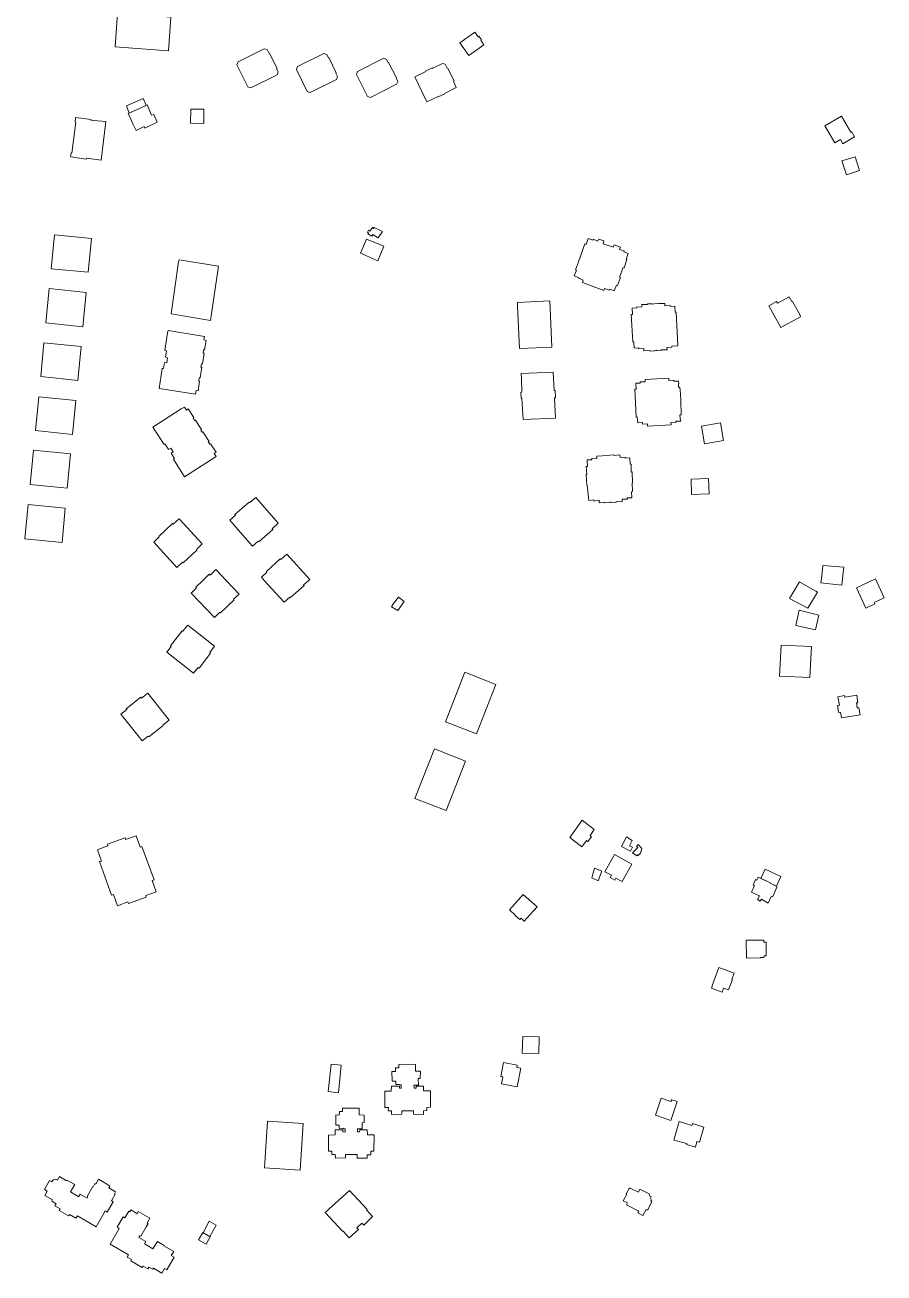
# Model space of a CAD drawing. Header units: metres. Extents: x 560562 to 562005, y 4539029 to 4540676.
# Drawn here: x 561494 to 561991, y 4539042 to 4539765 of the extents above; entities that cross this region are included whole.
import ezdxf

# ---------------------------------------------------------------- set-up
doc = ezdxf.new("R2010")
doc.units = ezdxf.units.M
doc.layers.add('B_MESKEN', color=2, linetype='Continuous', lineweight=0)

msp = doc.modelspace()

# ---------------------------------------------------------------- linework, layer by layer
at = {"layer": 'B_MESKEN', "lineweight": 13}
for points in [[(561578.1639, 4539769.7886, 227.0689), (561576.8867, 4539750.3971, 227.0689), (561546.0191, 4539752.7205, 227.0689), (561547.3631, 4539772.0666, 227.0689), (561578.1639, 4539769.7886, 227.0689)], [(561745.4974, 4539754.9909, 177.2314), (561754.1929, 4539761.185, 177.2314), (561756.2264, 4539758.4988, 177.2314), (561756.6266, 4539758.7618, 177.2314), (561758.0595, 4539756.716, 177.2314), (561757.7385, 4539756.4319, 177.2314), (561759.435, 4539753.857, 177.2314), (561750.7156, 4539747.6736, 177.2314), (561745.4974, 4539754.9909, 177.2314)], [(561632.2845, 4539751.4733, 228.2939), (561633.9903, 4539751.0635, 228.2939), (561634.858, 4539749.1891, 228.2939), (561635.1161, 4539749.2592, 228.2939), (561639.7052, 4539740.0779, 228.2939), (561639.4239, 4539739.9303, 228.2939), (561640.3557, 4539738.1164, 228.2939), (561639.7291, 4539736.4458, 228.2939), (561624.4932, 4539728.8472, 228.2939), (561622.7742, 4539729.5679, 228.2939), (561616.4411, 4539742.179, 228.2939), (561617.1678, 4539743.9332, 228.2939), (561632.2845, 4539751.4733, 228.2939)], [(561668.4315, 4539748.2418, 220.5439), (561669.365, 4539746.4311, 220.5439), (561669.5812, 4539746.5079, 220.5439), (561673.9786, 4539737.572, 220.5439), (561673.7538, 4539737.4172, 220.5439), (561674.6919, 4539735.4586, 220.5439), (561674.1242, 4539733.8097, 220.5439), (561658.799, 4539726.2159, 220.5439), (561657.1275, 4539726.8536, 220.5439), (561650.9201, 4539739.4793, 220.5439), (561651.5246, 4539741.2589, 220.5439), (561666.7358, 4539748.8232, 220.5439), (561668.4315, 4539748.2418, 220.5439)], [(561703.1235, 4539745.3849, 215.7189), (561704.0792, 4539743.533, 215.7189), (561704.3065, 4539743.6591, 215.7189), (561708.7955, 4539734.7147, 215.7189), (561708.6235, 4539734.6089, 215.7189), (561709.5896, 4539732.6604, 215.7189), (561708.9511, 4539731.1141, 215.7189), (561693.7114, 4539723.3944, 215.7189), (561692.0382, 4539723.9695, 215.7189), (561685.6141, 4539736.6618, 215.7189), (561686.236, 4539738.3826, 215.7189), (561701.5273, 4539746.0033, 215.7189), (561703.1235, 4539745.3849, 215.7189)], [(561735.4322, 4539743.0754, 202.6689), (561736.9692, 4539742.5147, 202.6689), (561738.1291, 4539740.3869, 202.6689), (561738.4616, 4539740.5677, 202.6689), (561742.1996, 4539732.9473, 202.6689), (561741.7952, 4539732.753, 202.6689), (561743.4097, 4539729.0641, 202.6689), (561736.6174, 4539725.698, 202.6689), (561736.7694, 4539725.4521, 202.6689), (561733.0601, 4539723.6363, 202.6689), (561732.9253, 4539723.9396, 202.6689), (561726.5208, 4539720.8129, 202.6689), (561719.5258, 4539735.3661, 202.6689), (561725.8867, 4539738.3056, 202.6689), (561725.7044, 4539738.5505, 202.6689), (561729.4738, 4539740.3909, 202.6689), (561729.5829, 4539740.1779, 202.6689), (561735.4322, 4539743.0754, 202.6689)], [(561553.98, 4539714.1592, 209.4554), (561552.4391, 4539718.443, 209.4554), (561562.1855, 4539722.7074, 209.4554), (561563.8093, 4539718.8113, 209.4554), (561562.0606, 4539717.9623, 209.4554), (561553.98, 4539714.1592, 209.4554)], [(561562.0606, 4539717.9623, 215.2679), (561564.3921, 4539719.0942, 215.2679), (561567.0602, 4539713.0432, 215.2679), (561568.2663, 4539713.4589, 215.2679), (561570.2672, 4539708.9497, 215.2679), (561563.1049, 4539705.5973, 215.2679), (561562.7696, 4539706.5495, 215.2679), (561558.0794, 4539704.23, 215.2679), (561556.6263, 4539707.3243, 215.2679), (561555.6616, 4539709.4222, 215.2679), (561553.5029, 4539713.9346, 215.2679), (561562.0606, 4539717.9623, 215.2679)], [(561589.7019, 4539716.552, 209.8304), (561597.3713, 4539716.4532, 209.8304), (561597.2857, 4539708.2704, 209.8304), (561589.6294, 4539708.4297, 209.8304), (561589.7019, 4539716.552, 209.8304)], [(561540.5382, 4539709.3164, 238.2243), (561537.9047, 4539687.0576, 238.2243), (561533.6608, 4539687.5594, 238.2243), (561529.275, 4539688.0781, 238.2243), (561529.2275, 4539687.6706, 238.2243), (561520.1066, 4539688.884, 238.2243), (561520.3678, 4539691.1663, 238.2243), (561520.8223, 4539691.1379, 238.2243), (561523.0765, 4539709.0936, 238.2243), (561522.7044, 4539709.1437, 238.2243), (561522.9237, 4539711.7192, 238.2243), (561531.9967, 4539710.6116, 238.2243), (561531.9358, 4539710.1776, 238.2243), (561533.4727, 4539710.0237, 238.2243), (561540.5382, 4539709.3164, 238.2243)], [(561966.0486, 4539699.0103, 189.7375), (561962.6847, 4539697.0893, 189.7375), (561956.9175, 4539706.8341, 189.7375), (561966.627, 4539712.4486, 189.7375), (561971.9346, 4539703.2684, 189.7375), (561972.4058, 4539703.5741, 189.7375), (561974.0897, 4539700.5206, 189.7375), (561967.2597, 4539696.4922, 189.7375), (561966.0486, 4539699.0103, 189.7375)], [(561974.4339, 4539688.9567, 183.525), (561977.0326, 4539680.9604, 183.525), (561969.4131, 4539678.5135, 183.525), (561966.7918, 4539686.6652, 183.525), (561974.4339, 4539688.9567, 183.525)], [(561700.7055, 4539645.6088, 182.6814), (561698.3221, 4539641.9391, 182.6814), (561695.0736, 4539643.8462, 182.6814), (561694.5229, 4539643.0128, 182.6814), (561692.2434, 4539644.3106, 182.6814), (561692.5615, 4539644.8569, 182.6814), (561692.0176, 4539645.1948, 182.6814), (561692.6981, 4539646.3666, 182.6814), (561693.4237, 4539645.9486, 182.6814), (561694.9951, 4539648.0373, 182.6814), (561695.6255, 4539647.484, 182.6814), (561695.9902, 4539647.9283, 182.6814), (561700.7055, 4539645.6088, 182.6814)], [(561532.2122, 4539641.6055, 245.5061), (561530.3524, 4539622.0308, 245.5061), (561508.9487, 4539624.0612, 245.5061), (561510.8062, 4539643.6859, 245.5061), (561532.2122, 4539641.6055, 245.5061)], [(561691.4566, 4539641.3085, 182.5171), (561701.6119, 4539637.083, 182.5171), (561698.1228, 4539628.7368, 182.5171), (561687.9303, 4539633.0274, 182.5171), (561691.4566, 4539641.3085, 182.5171)], [(561811.823, 4539619.9505, 217.35), (561813.1352, 4539623.3347, 217.35), (561812.5492, 4539623.4867, 217.35), (561814.2121, 4539628.0833, 217.35), (561818.0305, 4539638.4618, 217.35), (561818.7347, 4539638.1143, 217.35), (561819.9485, 4539641.6238, 217.35), (561822.529, 4539640.6248, 217.35), (561822.7282, 4539641.2518, 217.35), (561825.414, 4539640.165, 217.35), (561825.9782, 4539641.2725, 217.35), (561829.0357, 4539640.2055, 217.35), (561828.5603, 4539638.616, 217.35), (561834.4294, 4539636.501, 217.35), (561834.9148, 4539637.9197, 217.35), (561838.4958, 4539636.6515, 217.35), (561837.957, 4539635.3287, 217.35), (561840.6331, 4539634.3979, 217.35), (561840.4331, 4539633.8303, 217.35), (561842.9387, 4539632.8601, 217.35), (561841.7969, 4539629.515, 217.35), (561842.3049, 4539629.3582, 217.35), (561840.692, 4539624.6393, 217.35), (561840.1092, 4539624.8249, 217.35), (561837.997, 4539619.1405, 217.35), (561838.6169, 4539618.9629, 217.35), (561836.8596, 4539614.4576, 217.35), (561836.1955, 4539614.6049, 217.35), (561834.9274, 4539611.2508, 217.35), (561832.4799, 4539612.311, 217.35), (561832.1701, 4539611.6156, 217.35), (561829.4028, 4539612.6791, 217.35), (561828.8763, 4539611.5349, 217.35), (561816.6183, 4539616.2114, 217.35), (561816.9357, 4539617.4123, 217.35), (561814.1822, 4539618.5502, 217.35), (561814.3318, 4539619.0056, 217.35), (561811.823, 4539619.9505, 217.35)], [(561582.9094, 4539629.2521, 198.4979), (561605.8528, 4539625.6697, 198.4979), (561601.1127, 4539594.1044, 198.4979), (561578.421, 4539597.9226, 198.4979), (561582.6932, 4539628.1114, 198.4979), (561582.9094, 4539629.2521, 198.4979)], [(561505.7907, 4539592.8382, 245.4685), (561507.643, 4539612.6082, 245.4685), (561529.1214, 4539610.3983, 245.4685), (561527.1945, 4539590.5392, 245.4685), (561505.7907, 4539592.8382, 245.4685)], [(561778.9904, 4539604.5238, 218.0388), (561797.6386, 4539605.529, 218.0388), (561798.9121, 4539578.7356, 218.0388), (561780.1273, 4539577.9365, 218.0388), (561779.0269, 4539602.5057, 218.0388), (561778.9904, 4539604.5238, 218.0388)], [(561850.8721, 4539603.3821, 213.5125), (561854.264, 4539603.4415, 213.5125), (561854.2264, 4539603.721, 213.5125), (561857.0679, 4539603.859, 213.5125), (561857.0896, 4539603.6539, 213.5125), (561858.0532, 4539603.6815, 213.5125), (561858.0209, 4539603.8528, 213.5125), (561860.8419, 4539604.1137, 213.5125), (561860.8522, 4539603.9197, 213.5125), (561864.2768, 4539604.0504, 213.5125), (561864.3376, 4539602.6811, 213.5125), (561867.2905, 4539602.8728, 213.5125), (561867.2693, 4539602.2677, 213.5125), (561869.9946, 4539602.4378, 213.5125), (561870.1656, 4539598.871, 213.5125), (561870.7778, 4539598.9089, 213.5125), (561871.7267, 4539579.4968, 213.5125), (561868.3753, 4539579.214, 213.5125), (561868.4169, 4539578.6658, 213.5125), (561865.4721, 4539578.4293, 213.5125), (561865.5242, 4539577.1495, 213.5125), (561862.2191, 4539577.0278, 213.5125), (561862.2267, 4539576.7554, 213.5125), (561859.422, 4539576.6255, 213.5125), (561859.415, 4539576.8533, 213.5125), (561858.5146, 4539576.7931, 213.5125), (561858.5394, 4539576.629, 213.5125), (561855.5991, 4539576.4227, 213.5125), (561855.6064, 4539576.6956, 213.5125), (561852.1904, 4539576.5392, 213.5125), (561852.1682, 4539577.8206, 213.5125), (561849.2313, 4539577.6406, 213.5125), (561849.2136, 4539578.3503, 213.5125), (561846.581, 4539578.0733, 213.5125), (561846.3591, 4539581.7883, 213.5125), (561845.7579, 4539581.7244, 213.5125), (561844.8563, 4539597.5632, 213.5125), (561845.5478, 4539597.5833, 213.5125), (561845.3646, 4539601.2091, 213.5125), (561847.9579, 4539601.3623, 213.5125), (561847.9012, 4539601.9183, 213.5125), (561850.9585, 4539602.0551, 213.5125), (561850.8721, 4539603.3821, 213.5125)], [(561936.2507, 4539607.9151, 202.4798), (561937.8474, 4539605.0933, 202.4798), (561938.1532, 4539605.1996, 202.4798), (561942.6808, 4539597.1883, 202.4798), (561942.8731, 4539596.2385, 202.4798), (561931.4753, 4539589.989, 202.4798), (561924.5738, 4539602.5439, 202.4798), (561928.8906, 4539605.0891, 202.4798), (561929.4441, 4539604.1175, 202.4798), (561936.2507, 4539607.9151, 202.4798)], [(561576.5461, 4539588.2525, 232.4314), (561597.718, 4539584.922, 232.4314), (561597.36, 4539582.8295, 232.4314), (561598.6591, 4539582.6238, 232.4314), (561597.7317, 4539577.0276, 232.4314), (561597.1325, 4539577.09, 232.4314), (561596.9471, 4539575.1882, 232.4314), (561597.4371, 4539575.1226, 232.4314), (561596.4506, 4539568.9604, 232.4314), (561595.9093, 4539569.0391, 232.4314), (561595.62, 4539567.0797, 232.4314), (561596.1131, 4539567.0323, 232.4314), (561595.1304, 4539560.8666, 232.4314), (561594.6338, 4539560.9103, 232.4314), (561594.3194, 4539559.0592, 232.4314), (561594.8213, 4539558.9612, 232.4314), (561593.9569, 4539553.4469, 232.4314), (561592.8374, 4539553.6178, 232.4314), (561592.4991, 4539551.3584, 232.4314), (561571.3351, 4539554.7875, 232.4314), (561573.1414, 4539566.3716, 232.4314), (561573.958, 4539566.2245, 232.4314), (561574.5479, 4539569.7725, 232.4314), (561575.8604, 4539569.6036, 232.4314), (561576.3086, 4539572.5505, 232.4314), (561574.9887, 4539572.9594, 232.4314), (561575.5923, 4539576.5369, 232.4314), (561574.674, 4539576.6737, 232.4314), (561576.2402, 4539586.9514, 232.4314), (561576.5461, 4539588.2525, 232.4314)], [(561504.6953, 4539581.2337, 245.3636), (561526.1704, 4539579.0769, 245.3636), (561524.3376, 4539559.4348, 245.3636), (561502.8415, 4539561.5835, 245.3636), (561504.6953, 4539581.2337, 245.3636)], [(561781.1544, 4539563.368, 217.3625), (561799.5189, 4539564.2618, 217.3625), (561800.2343, 4539553.544, 217.3625), (561800.7955, 4539553.5252, 217.3625), (561800.9371, 4539549.3758, 217.3625), (561800.3652, 4539549.361, 217.3625), (561800.978, 4539537.5131, 217.3625), (561782.2189, 4539536.681, 217.3625), (561781.4734, 4539549.203, 217.3625), (561781.0881, 4539549.1164, 217.3625), (561780.8795, 4539552.4983, 217.3625), (561781.4959, 4539552.5434, 217.3625), (561781.1803, 4539560.2561, 217.3625), (561781.1544, 4539563.368, 217.3625)], [(561847.4336, 4539557.7404, 210.325), (561849.9413, 4539557.8849, 210.325), (561849.9301, 4539558.6632, 210.325), (561852.9616, 4539558.5688, 210.325), (561852.8924, 4539559.9826, 210.325), (561866.5302, 4539560.7285, 210.325), (561866.6179, 4539559.3336, 210.325), (561869.5111, 4539559.5097, 210.325), (561869.4633, 4539558.9199, 210.325), (561872.174, 4539558.9848, 210.325), (561872.3624, 4539557.3811, 210.325), (561872.1039, 4539557.3365, 210.325), (561872.2516, 4539555.4321, 210.325), (561873.0055, 4539555.4981, 210.325), (561873.334, 4539551.472, 210.325), (561873.5021, 4539547.8903, 210.325), (561873.763, 4539539.439, 210.325), (561873.0123, 4539539.4068, 210.325), (561873.2442, 4539537.3909, 210.325), (561873.4464, 4539535.8701, 210.325), (561870.6941, 4539535.8162, 210.325), (561870.7754, 4539535.1306, 210.325), (561867.7644, 4539535.0471, 210.325), (561867.847, 4539533.7461, 210.325), (561854.2743, 4539532.8938, 210.325), (561854.2608, 4539534.3496, 210.325), (561851.3191, 4539534.147, 210.325), (561851.3075, 4539534.9498, 210.325), (561848.5605, 4539534.7872, 210.325), (561848.3075, 4539538.2583, 210.325), (561847.6928, 4539538.1904, 210.325), (561846.9572, 4539554.3045, 210.325), (561847.7073, 4539554.3591, 210.325), (561847.4336, 4539557.7404, 210.325)], [(561501.6933, 4539549.9814, 245.2979), (561523.1614, 4539547.8037, 245.2979), (561521.2319, 4539528.0622, 245.2979), (561499.8787, 4539530.3057, 245.2979), (561501.6933, 4539549.9814, 245.2979)], [(561586.0147, 4539543.9925, 232.4189), (561587.2109, 4539542.2386, 232.4189), (561588.1943, 4539542.9072, 232.4189), (561591.4673, 4539537.8507, 232.4189), (561591.0344, 4539537.4963, 232.4189), (561591.9216, 4539536.2096, 232.4189), (561592.3232, 4539536.5158, 232.4189), (561595.8905, 4539530.9989, 232.4189), (561595.5224, 4539530.6682, 232.4189), (561596.4124, 4539529.4071, 232.4189), (561596.7703, 4539529.5993, 232.4189), (561600.2966, 4539524.1139, 232.4189), (561599.8629, 4539523.7886, 232.4189), (561600.7553, 4539522.4475, 232.4189), (561601.1363, 4539522.7168, 232.4189), (561604.3366, 4539517.7781, 232.4189), (561603.3605, 4539517.1098, 232.4189), (561604.4199, 4539515.3082, 232.4189), (561586.1661, 4539503.5196, 232.4189), (561579.6638, 4539513.7466, 232.4189), (561580.2735, 4539514.1461, 232.4189), (561578.2998, 4539517.1681, 232.4189), (561579.5197, 4539517.9526, 232.4189), (561578.141, 4539520.083, 232.4189), (561576.9155, 4539519.4801, 232.4189), (561574.9114, 4539522.5448, 232.4189), (561574.4024, 4539522.1846, 232.4189), (561567.8177, 4539532.3692, 232.4189), (561584.1402, 4539542.8508, 232.4189), (561586.0147, 4539543.9925, 232.4189)], [(561898.1571, 4539524.6261, 208.0871), (561887.2763, 4539522.7466, 208.0871), (561885.5832, 4539532.832, 208.0871), (561896.4106, 4539534.7635, 208.0871), (561898.1571, 4539524.6261, 208.0871)], [(561498.6108, 4539518.9024, 245.3555), (561520.0952, 4539516.7987, 245.3555), (561518.101, 4539497.0622, 245.3555), (561496.7645, 4539499.044, 245.3555), (561498.6108, 4539518.9024, 245.3555)], [(561820.2754, 4539489.8292, 221.325), (561819.362, 4539498.6649, 221.325), (561819.0578, 4539498.6833, 221.325), (561818.7226, 4539504.955, 221.325), (561819.1676, 4539504.9458, 221.325), (561818.7531, 4539509.5271, 221.325), (561819.4052, 4539509.5501, 221.325), (561819.2231, 4539513.4378, 221.325), (561821.9959, 4539513.4576, 221.325), (561821.8625, 4539513.9672, 221.325), (561824.9675, 4539514.0874, 221.325), (561824.9025, 4539515.5093, 221.325), (561828.015, 4539515.6222, 221.325), (561827.9903, 4539515.7923, 221.325), (561834.8269, 4539516.2851, 221.325), (561834.8909, 4539515.9599, 221.325), (561838.2759, 4539516.2022, 221.325), (561838.3327, 4539514.8321, 221.325), (561841.2957, 4539515.0321, 221.325), (561841.3191, 4539514.4396, 221.325), (561843.9415, 4539514.6057, 221.325), (561844.2246, 4539510.9118, 221.325), (561844.7137, 4539510.9328, 221.325), (561844.833, 4539506.2588, 221.325), (561845.2614, 4539506.3679, 221.325), (561845.6118, 4539500.0667, 221.325), (561845.3011, 4539500.0184, 221.325), (561845.5891, 4539494.9612, 221.325), (561844.9889, 4539494.9315, 221.325), (561845.2482, 4539491.3485, 221.325), (561842.4976, 4539491.3364, 221.325), (561842.5684, 4539490.537, 221.325), (561839.5277, 4539490.588, 221.325), (561839.5729, 4539488.9955, 221.325), (561836.137, 4539489.1972, 221.325), (561836.1352, 4539488.8045, 221.325), (561833.1794, 4539488.6268, 221.325), (561833.1835, 4539488.8566, 221.325), (561832.4355, 4539488.7954, 221.325), (561832.4228, 4539488.647, 221.325), (561829.4222, 4539488.4836, 221.325), (561829.4641, 4539488.662, 221.325), (561826.2474, 4539488.5774, 221.325), (561826.1753, 4539489.9769, 221.325), (561823.1045, 4539489.5459, 221.325), (561823.0656, 4539490.1826, 221.325), (561820.2754, 4539489.8292, 221.325)], [(561889.4793, 4539502.5763, 202.6111), (561889.8993, 4539493.734, 202.6111), (561879.753, 4539493.3029, 202.6111), (561879.4543, 4539502.1632, 202.6111), (561889.4793, 4539502.5763, 202.6111)], [(561517.0001, 4539485.4799, 245.2579), (561515.1573, 4539465.5869, 245.2579), (561493.6942, 4539467.7282, 245.2579), (561495.5788, 4539487.4872, 245.2579), (561517.0001, 4539485.4799, 245.2579)], [(561627.3349, 4539491.6039, 234.4013), (561640.3918, 4539476.67, 234.4013), (561636.8351, 4539473.5038, 234.4013), (561637.1773, 4539473.1253, 234.4013), (561629.059, 4539465.9363, 234.4013), (561628.6632, 4539466.2878, 234.4013), (561625.4351, 4539463.4251, 234.4013), (561618.4471, 4539471.3071, 234.4013), (561612.3031, 4539478.4367, 234.4013), (561615.6135, 4539481.3417, 234.4013), (561615.2858, 4539481.7206, 234.4013), (561623.4714, 4539488.9661, 234.4013), (561623.8278, 4539488.5953, 234.4013), (561627.3349, 4539491.6039, 234.4013)], [(561582.9148, 4539479.2555, 233.9564), (561596.3171, 4539464.7866, 233.9564), (561592.9551, 4539461.3694, 233.9564), (561593.2442, 4539461.0689, 233.9564), (561585.2464, 4539453.6999, 233.9564), (561584.904, 4539454.0788, 233.9564), (561581.5932, 4539451.1207, 233.9564), (561568.2762, 4539465.77, 233.9564), (561571.4098, 4539468.6976, 233.9564), (561571.142, 4539469.0132, 233.9564), (561579.124, 4539476.4253, 233.9564), (561579.5531, 4539476.0635, 233.9564), (561582.9148, 4539479.2555, 233.9564)], [(561645.3688, 4539458.8188, 239.5406), (561658.6326, 4539444.1375, 239.5406), (561658.2214, 4539443.7842, 239.5406), (561654.9937, 4539441.0107, 239.5406), (561655.3134, 4539440.6768, 239.5406), (561647.3997, 4539433.5876, 239.5406), (561647.1093, 4539433.9204, 239.5406), (561643.8271, 4539430.9367, 239.5406), (561632.2668, 4539443.5651, 239.5406), (561630.6149, 4539445.3697, 239.5406), (561633.8384, 4539448.4067, 239.5406), (561633.4812, 4539448.781, 239.5406), (561641.5695, 4539456.1079, 239.5406), (561641.926, 4539455.7141, 239.5406), (561645.3688, 4539458.8188, 239.5406)], [(561604.1787, 4539449.9229, 241.9059), (561610.4033, 4539443.3806, 241.9059), (561617.7845, 4539435.6224, 241.9059), (561614.4837, 4539432.6587, 241.9059), (561614.8578, 4539432.2459, 241.9059), (561607.0186, 4539424.7088, 241.9059), (561606.538, 4539425.1352, 241.9059), (561603.439, 4539422.1057, 241.9059), (561589.8616, 4539436.1937, 241.9059), (561593.1184, 4539439.2666, 241.9059), (561592.6851, 4539439.6622, 241.9059), (561596.4214, 4539443.2625, 241.9059), (561600.3927, 4539447.0893, 241.9059), (561600.8808, 4539446.6245, 241.9059), (561604.1787, 4539449.9229, 241.9059)], [(561967.3866, 4539446.3942, 223.0873), (561966.7532, 4539440.7626, 223.0873), (561954.6504, 4539442.1297, 223.0873), (561955.1117, 4539446.2905, 223.0873), (561955.7747, 4539452.2721, 223.0873), (561967.9388, 4539451.304, 223.0873), (561967.3866, 4539446.3942, 223.0873)], [(561951.7045, 4539437.3938, 221.7528), (561952.6811, 4539436.8248, 221.7528), (561947.0441, 4539427.4913, 221.7528), (561936.4551, 4539433.1037, 221.7528), (561942.1796, 4539442.7118, 221.7528), (561948.698, 4539439.1464, 221.7528), (561951.7045, 4539437.3938, 221.7528)], [(561975.2539, 4539439.2235, 222.7826), (561986.2144, 4539444.3755, 222.7826), (561991.2147, 4539433.5065, 222.7826), (561985.5331, 4539430.8263, 222.7826), (561985.9624, 4539429.915, 222.7826), (561980.695, 4539427.5593, 222.7826), (561975.2539, 4539439.2235, 222.7826)], [(561710.0037, 4539433.7649, 199.6218), (561713.3632, 4539431.374, 199.6218), (561709.6189, 4539426.084, 199.6218), (561705.9833, 4539428.2183, 199.6218), (561707.2009, 4539430.0819, 199.6218), (561710.0037, 4539433.7649, 199.6218)], [(561942.0159, 4539426.3174, 218.8228), (561953.3846, 4539423.4503, 218.8228), (561951.5878, 4539414.9427, 218.8228), (561940.1746, 4539417.4705, 218.8228), (561942.0159, 4539426.3174, 218.8228)], [(561603.5293, 4539405.4491, 245.8031), (561600.712, 4539401.7483, 245.8031), (561601.1167, 4539401.4334, 245.8031), (561594.4955, 4539392.7968, 245.8031), (561594.0334, 4539393.1334, 245.8031), (561591.3837, 4539389.8028, 245.8031), (561575.775, 4539401.9578, 245.8031), (561578.3975, 4539405.3379, 245.8031), (561577.9447, 4539405.6644, 245.8031), (561584.6633, 4539414.3167, 245.8031), (561585.009, 4539413.9747, 245.8031), (561587.953, 4539417.6722, 245.8031), (561603.5293, 4539405.4491, 245.8031)], [(561949.2352, 4539405.32, 232.8636), (561948.1564, 4539387.2558, 232.8636), (561930.7169, 4539388.1086, 232.8636), (561931.6563, 4539406.1232, 232.8636), (561949.2352, 4539405.32, 232.8636)], [(561737.1541, 4539361.7097, 232.7718), (561748.4112, 4539390.4614, 232.7718), (561766.3618, 4539383.2442, 232.7718), (561755.1491, 4539354.6287, 232.7718), (561737.1541, 4539361.7097, 232.7718)], [(561560.7925, 4539375.85, 249.6281), (561561.1693, 4539375.3745, 249.6281), (561564.8245, 4539378.2697, 249.6281), (561577.1948, 4539362.6293, 249.6281), (561573.6087, 4539359.7797, 249.6281), (561573.8123, 4539359.5606, 249.6281), (561565.3369, 4539352.9475, 249.6281), (561565.1067, 4539353.2253, 249.6281), (561561.5372, 4539350.5674, 249.6281), (561549.2566, 4539366.0314, 249.6281), (561552.6357, 4539368.7443, 249.6281), (561552.3051, 4539369.17, 249.6281), (561560.7925, 4539375.85, 249.6281)], [(561964.5819, 4539369.7302, 230.099), (561964.3566, 4539371.0297, 230.099), (561965.3593, 4539371.2345, 230.099), (561964.4433, 4539376.027, 230.099), (561968.3131, 4539376.8427, 230.099), (561968.4593, 4539375.8399, 230.099), (561975.4024, 4539376.9728, 230.099), (561976.083, 4539372.7067, 230.099), (561975.2393, 4539372.5853, 230.099), (561975.7292, 4539369.6346, 230.099), (561976.6522, 4539369.7634, 230.099), (561977.3432, 4539365.6698, 230.099), (561966.5755, 4539363.8877, 230.099), (561966.0249, 4539367.1859, 230.099), (561964.7956, 4539366.9944, 230.099), (561964.4371, 4539369.6989, 230.099), (561964.5819, 4539369.7302, 230.099)], [(561730.8808, 4539346.0012, 234.7968), (561748.9033, 4539338.8081, 234.7968), (561737.6287, 4539310.2009, 234.7968), (561719.5623, 4539317.2679, 234.7968), (561730.8808, 4539346.0012, 234.7968)], [(561816.3998, 4539304.7294, 233.4688), (561823.2708, 4539299.251, 233.4688), (561820.9508, 4539295.6977, 233.4688), (561821.7565, 4539295.0513, 233.4688), (561819.5861, 4539292.2311, 233.4688), (561818.8631, 4539292.8517, 233.4688), (561816.1916, 4539289.266, 233.4688), (561809.2797, 4539294.6074, 233.4688), (561816.3998, 4539304.7294, 233.4688)], [(561558.0703, 4539295.6014, 255.5343), (561560.4796, 4539289.0874, 255.5343), (561561.4595, 4539289.4722, 255.5343), (561568.4455, 4539270.1113, 255.5343), (561567.3694, 4539269.711, 255.5343), (561569.6627, 4539263.163, 255.5343), (561563.6269, 4539261.0135, 255.5343), (561563.8698, 4539260.0771, 255.5343), (561553.7143, 4539256.4056, 255.5343), (561553.3445, 4539257.2702, 255.5343), (561547.2114, 4539255.0764, 255.5343), (561544.8905, 4539261.654, 255.5343), (561543.8049, 4539261.254, 255.5343), (561537.0712, 4539280.1295, 255.5343), (561536.9129, 4539280.5732, 255.5343), (561537.067, 4539280.6336, 255.5343), (561537.9607, 4539280.9841, 255.5343), (561537.0426, 4539283.5485, 255.5343), (561535.6192, 4539287.5243, 255.5343), (561537.005, 4539288.0374, 255.5343), (561541.7164, 4539289.7816, 255.5343), (561541.4198, 4539290.6865, 255.5343), (561551.6568, 4539294.3645, 255.5343), (561551.9973, 4539293.4819, 255.5343), (561558.0703, 4539295.6014, 255.5343)], [(561845.3936, 4539292.7916, 227.6875), (561843.851, 4539289.8537, 227.6875), (561845.6126, 4539288.9343, 227.6875), (561844.4709, 4539286.6492, 227.6875), (561839.1409, 4539289.4803, 227.6875), (561842.157, 4539294.9225, 227.6875), (561845.3936, 4539292.7916, 227.6875)], [(561845.6173, 4539285.7731, 228.3671), (561848.5821, 4539288.759, 228.3671), (561847.8629, 4539289.4064, 228.3671), (561848.8752, 4539290.6333, 228.3671), (561850.8674, 4539288.1609, 228.3671), (561850.1814, 4539285.6269, 228.3671), (561848.8921, 4539284.1727, 228.3671), (561848.492, 4539284.5401, 228.3671), (561847.9621, 4539283.9083, 228.3671), (561845.6173, 4539285.7731, 228.3671)], [(561835.1058, 4539284.8518, 241.3926), (561845.2418, 4539279.0949, 241.3926), (561839.6073, 4539269.0688, 241.3926), (561835.9804, 4539271.0726, 241.3926), (561835.4017, 4539269.9258, 241.3926), (561832.6333, 4539271.4983, 241.3926), (561833.2979, 4539272.7247, 241.3926), (561829.5627, 4539274.6572, 241.3926), (561835.1058, 4539284.8518, 241.3926)], [(561827.8723, 4539275.1994, 233.0667), (561825.6925, 4539269.5373, 233.0667), (561821.9157, 4539271.2314, 233.0667), (561823.5672, 4539276.8294, 233.0667), (561827.8723, 4539275.1994, 233.0667)], [(561922.2799, 4539276.2622, 234.6767), (561931.4714, 4539271.9747, 234.6767), (561928.8914, 4539266.4021, 234.6767), (561925.3143, 4539268.1423, 234.6767), (561925.4438, 4539268.3874, 234.6767), (561919.8997, 4539270.941, 234.6767), (561922.2799, 4539276.2622, 234.6767)], [(561925.3143, 4539268.1423, 237.2296), (561929.1434, 4539266.2795, 237.2296), (561929.1445, 4539265.908, 237.2296), (561926.7507, 4539260.3728, 237.2296), (561926.5155, 4539260.1694, 237.2296), (561925.9043, 4539260.4573, 237.2296), (561924.1899, 4539256.6403, 237.2296), (561920.1602, 4539258.8138, 237.2296), (561919.5585, 4539257.7447, 237.2296), (561918.0287, 4539258.6201, 237.2296), (561919.0252, 4539260.7503, 237.2296), (561914.5079, 4539262.8854, 237.2296), (561916.1303, 4539266.7586, 237.2296), (561915.3619, 4539267.0595, 237.2296), (561916.8142, 4539270.2355, 237.2296), (561917.4841, 4539269.9308, 237.2296), (561918.2995, 4539271.6781, 237.2296), (561925.4438, 4539268.3874, 237.2296), (561925.3143, 4539268.1423, 237.2296)], [(561774.3098, 4539252.6524, 235.2715), (561779.3393, 4539258.2284, 235.2715), (561782.1333, 4539261.5522, 235.2715), (561790.3547, 4539254.4105, 235.2715), (561786.3418, 4539250.0535, 235.2715), (561782.8398, 4539246.1706, 235.2715), (561781.0597, 4539247.826, 235.2715), (561780.2471, 4539247.0285, 235.2715), (561777.7233, 4539249.1957, 235.2715), (561777.6019, 4539249.6027, 235.2715), (561774.3098, 4539252.6524, 235.2715)], [(561919.6474, 4539235.0843, 244.105), (561921.5941, 4539235.1094, 244.105), (561921.6242, 4539233.9148, 244.105), (561922.9532, 4539233.8953, 244.105), (561922.9802, 4539226.0433, 244.105), (561921.7095, 4539226.0456, 244.105), (561921.6256, 4539225.0194, 244.105), (561919.7157, 4539225.0749, 244.105), (561919.7169, 4539224.8926, 244.105), (561911.4996, 4539224.7411, 244.105), (561911.3701, 4539235.0443, 244.105), (561919.6467, 4539235.1864, 244.105), (561919.6474, 4539235.0843, 244.105)], [(561892.0953, 4539209.8129, 244.221), (561895.4881, 4539219.2475, 244.221), (561904.4457, 4539215.999, 244.221), (561903.0579, 4539212.4905, 244.221), (561903.4131, 4539212.342, 244.221), (561901.207, 4539206.2727, 244.221), (561898.2254, 4539207.338, 244.221), (561897.3945, 4539205.0406, 244.221), (561894.7429, 4539205.9788, 244.221), (561891.2239, 4539207.4078, 244.221), (561892.0953, 4539209.8129, 244.221)], [(561782.089, 4539179.4128, 254.5029), (561791.558, 4539179.169, 254.5029), (561791.2349, 4539169.4242, 254.5029), (561781.7211, 4539169.6775, 254.5029), (561782.089, 4539179.4128, 254.5029)], [(561676.8838, 4539162.6405, 235.4419), (561675.2677, 4539146.6949, 235.4419), (561669.2712, 4539147.4745, 235.4419), (561670.933, 4539163.33, 235.4419), (561676.8838, 4539162.6405, 235.4419)], [(561711.6392, 4539149.3292, 263.9367), (561711.6122, 4539151.3425, 263.9367), (561710.5917, 4539151.3153, 263.9367), (561710.5813, 4539151.5474, 263.9367), (561708.4075, 4539151.4617, 263.9367), (561708.3827, 4539153.3637, 263.9367), (561706.3257, 4539153.3683, 263.9367), (561706.2512, 4539159.065, 263.9367), (561708.3722, 4539159.1289, 263.9367), (561708.3787, 4539161.2379, 263.9367), (561710.1886, 4539161.1998, 263.9367), (561710.2116, 4539163.1142, 263.9367), (561719.7828, 4539163.2261, 263.9367), (561719.8431, 4539159.3319, 263.9367), (561722.675, 4539159.3082, 263.9367), (561722.6577, 4539154.977, 263.9367), (561721.4921, 4539154.9158, 263.9367), (561721.5517, 4539151.1303, 263.9367), (561718.9983, 4539151.1389, 263.9367), (561719.0022, 4539149.4415, 263.9367), (561720.2303, 4539149.3593, 263.9367), (561720.2268, 4539150.5512, 263.9367), (561724.5087, 4539150.479, 263.9367), (561724.5417, 4539147.7728, 263.9367), (561728.5006, 4539147.7881, 263.9367), (561728.578, 4539138.3081, 263.9367), (561726.4661, 4539138.2344, 263.9367), (561726.417, 4539136.3823, 263.9367), (561724.4564, 4539136.3077, 263.9367), (561724.5079, 4539134.2345, 263.9367), (561718.688, 4539134.278, 263.9367), (561718.6555, 4539136.3553, 263.9367), (561711.8795, 4539136.2495, 263.9367), (561711.892, 4539134.2722, 263.9367), (561705.9922, 4539134.2005, 263.9367), (561706.0416, 4539136.1896, 263.9367), (561704.1233, 4539136.2364, 263.9367), (561704.1396, 4539138.2268, 263.9367), (561702.1449, 4539138.2528, 263.9367), (561702.0949, 4539147.7081, 263.9367), (561705.8048, 4539147.6617, 263.9367), (561705.9162, 4539150.5654, 263.9367), (561710.5378, 4539150.6226, 263.9367), (561710.5053, 4539149.3519, 263.9367), (561711.6392, 4539149.3292, 263.9367)], [(561778.6909, 4539162.7698, 255.8374), (561778.4622, 4539161.4168, 255.8374), (561780.7891, 4539160.8928, 255.8374), (561778.6703, 4539150.2197, 255.8374), (561769.7331, 4539151.9608, 255.8374), (561770.4186, 4539155.8173, 255.8374), (561769.8221, 4539156.0838, 255.8374), (561769.287, 4539156.2148, 255.8374), (561770.9235, 4539164.3024, 255.8374), (561778.6909, 4539162.7698, 255.8374)], [(561862.2169, 4539143.6985, 252.8639), (561867.8384, 4539141.6382, 252.8639), (561868.2946, 4539142.6912, 252.8639), (561871.4819, 4539141.62, 252.8639), (561867.7962, 4539130.6631, 252.8639), (561858.894, 4539133.8203, 252.8639), (561862.2169, 4539143.6985, 252.8639)], [(561679.2199, 4539124.0015, 266.318), (561679.2082, 4539125.8314, 266.318), (561677.9529, 4539125.8185, 266.318), (561677.965, 4539126.148, 266.318), (561675.6911, 4539126.0901, 266.318), (561675.7292, 4539127.8986, 266.318), (561673.6571, 4539127.9464, 266.318), (561673.6483, 4539133.8667, 266.318), (561675.7274, 4539133.7526, 266.318), (561675.8045, 4539135.8519, 266.318), (561677.5757, 4539135.8245, 266.318), (561677.564, 4539137.814, 266.318), (561687.2539, 4539137.7975, 266.318), (561687.2614, 4539133.8946, 266.318), (561690.097, 4539133.847, 266.318), (561690.1137, 4539129.4253, 266.318), (561689.028, 4539129.3803, 266.318), (561688.9524, 4539125.7821, 266.318), (561686.2367, 4539125.7593, 266.318), (561686.2633, 4539124.0915, 266.318), (561687.5215, 4539124.0932, 266.318), (561687.5463, 4539125.28, 266.318), (561691.9091, 4539125.2329, 266.318), (561691.9828, 4539122.3645, 266.318), (561695.8864, 4539122.3908, 266.318), (561695.7819, 4539112.8738, 266.318), (561693.9264, 4539112.9136, 266.318), (561693.9061, 4539110.8217, 266.318), (561691.8521, 4539110.85, 266.318), (561691.8573, 4539108.9362, 266.318), (561686.0769, 4539108.8845, 266.318), (561686.078, 4539110.9678, 266.318), (561679.2694, 4539110.8973, 266.318), (561679.2452, 4539108.9563, 266.318), (561673.4937, 4539108.9225, 266.318), (561673.4359, 4539110.9419, 266.318), (561671.3994, 4539110.9319, 266.318), (561671.4529, 4539112.9001, 266.318), (561669.4331, 4539112.8329, 266.318), (561669.5317, 4539122.1899, 266.318), (561673.2863, 4539122.297, 266.318), (561673.3589, 4539125.3005, 266.318), (561677.8434, 4539125.2677, 266.318), (561677.8455, 4539124.0426, 266.318), (561679.2199, 4539124.0015, 266.318)], [(561632.4332, 4539103.2553, 274.1185), (561634.0972, 4539130.2769, 274.1185), (561654.7972, 4539128.975, 274.1185), (561653.0786, 4539101.9933, 274.1185), (561632.4332, 4539103.2553, 274.1185)], [(561882.8869, 4539118.5501, 258.1002), (561882.0078, 4539115.2051, 258.1002), (561876.8993, 4539116.6847, 258.1002), (561877.0239, 4539117.254, 258.1002), (561869.5637, 4539119.3402, 258.1002), (561872.5349, 4539130.0052, 258.1002), (561879.9299, 4539127.7867, 258.1002), (561880.2504, 4539128.8572, 258.1002), (561886.8035, 4539126.8514, 258.1002), (561884.4407, 4539118.0747, 258.1002), (561882.8869, 4539118.5501, 258.1002)], [(561513.6664, 4539098.1455, 265.3066), (561517.8218, 4539095.7313, 265.3066), (561518.0049, 4539096.0428, 265.3066), (561522.5861, 4539093.5427, 265.3066), (561520.0824, 4539089.2842, 265.3066), (561524.4161, 4539086.6894, 265.3066), (561524.7556, 4539086.4676, 265.3066), (561525.6382, 4539087.9387, 265.3066), (561529.7394, 4539085.6161, 265.3066), (561530.1796, 4539086.4026, 265.3066), (561529.7787, 4539086.6123, 265.3066), (561533.0725, 4539092.3511, 265.3066), (561533.2026, 4539092.2761, 265.3066), (561534.2208, 4539094.1724, 265.3066), (561534.7874, 4539093.8647, 265.3066), (561536.3221, 4539096.6454, 265.3066), (561538.6184, 4539095.2977, 265.3066), (561541.1892, 4539093.7888, 265.3066), (561542.7743, 4539092.5882, 265.3066), (561542.243, 4539091.6339, 265.3066), (561546.0979, 4539089.2639, 265.3066), (561545.5065, 4539088.2719, 265.3066), (561545.9404, 4539088.0162, 265.3066), (561543.7456, 4539084.1149, 265.3066), (561544.7551, 4539083.5085, 265.3066), (561541.2416, 4539077.6365, 265.3066), (561540.2148, 4539078.2595, 265.3066), (561538.7815, 4539075.8064, 265.3066), (561534.8321, 4539069.0467, 265.3066), (561524.0385, 4539075.3978, 265.3066), (561523.226, 4539074.0156, 265.3066), (561519.458, 4539076.1653, 265.3066), (561518.9765, 4539075.412, 265.3066), (561513.5821, 4539078.5657, 265.3066), (561514.0888, 4539079.4141, 265.3066), (561511.0484, 4539081.1667, 265.3066), (561511.7969, 4539082.4469, 265.3066), (561509.2278, 4539083.8802, 265.3066), (561509.6676, 4539084.624, 265.3066), (561505.1655, 4539087.2058, 265.3066), (561506.4868, 4539089.7719, 265.3066), (561504.9357, 4539090.7162, 265.3066), (561507.8701, 4539095.8192, 265.3066), (561509.3444, 4539095.0949, 265.3066), (561509.9994, 4539096.2224, 265.3066), (561511.4059, 4539096.7371, 265.3066), (561512.4789, 4539096.1408, 265.3066), (561513.6664, 4539098.1455, 265.3066)], [(561677.9364, 4539066.4745, 272.693), (561677.7241, 4539066.3248, 272.693), (561667.6237, 4539077.3652, 272.693), (561681.7115, 4539090.1484, 272.693), (561691.803, 4539079.1224, 272.693), (561691.512, 4539078.834, 272.693), (561695.036, 4539075.0219, 272.693), (561689.8519, 4539070.0248, 272.693), (561688.7626, 4539071.1583, 272.693), (561685.9303, 4539068.4825, 272.693), (561686.8644, 4539067.5094, 272.693), (561681.5464, 4539062.6764, 272.693), (561677.9364, 4539066.4745, 272.693)], [(561849.1778, 4539078.1507, 264.6999), (561842.1021, 4539081.8038, 264.6999), (561842.6694, 4539082.879, 264.6999), (561840.1873, 4539084.1793, 264.6999), (561842.2333, 4539087.9987, 264.6999), (561841.9269, 4539088.215, 264.6999), (561843.6041, 4539091.3685, 264.6999), (561843.8442, 4539091.5276, 264.6999), (561844.2584, 4539091.4534, 264.6999), (561848.9675, 4539089.0673, 264.6999), (561849.8648, 4539090.9416, 264.6999), (561855.1854, 4539088.2764, 264.6999), (561855.5925, 4539086.8499, 264.6999), (561856.3186, 4539086.508, 264.6999), (561855.9517, 4539085.703, 264.6999), (561856.4842, 4539084.4984, 264.6999), (561856.1526, 4539083.8529, 264.6999), (561856.7404, 4539083.5309, 264.6999), (561854.289, 4539078.6737, 264.6999), (561853.3727, 4539079.1059, 264.6999), (561851.5901, 4539075.6399, 264.6999), (561848.6545, 4539077.1477, 264.6999), (561849.1778, 4539078.1507, 264.6999)], [(561568.2067, 4539045.1212, 265.5129), (561567.8338, 4539044.4929, 265.5129), (561565.5155, 4539045.7536, 265.5129), (561564.9133, 4539044.7231, 265.5129), (561562.1835, 4539046.3059, 265.5129), (561561.6575, 4539045.4394, 265.5129), (561555.0031, 4539049.3295, 265.5129), (561555.3541, 4539050.0586, 265.5129), (561552.9113, 4539051.4793, 265.5129), (561553.667, 4539052.8355, 265.5129), (561542.974, 4539059.0889, 265.5129), (561548.2211, 4539068.175, 265.5129), (561547.0655, 4539068.8304, 265.5129), (561550.4992, 4539074.8018, 265.5129), (561551.5569, 4539074.1944, 265.5129), (561553.7983, 4539078.1115, 265.5129), (561554.3587, 4539077.7893, 265.5129), (561555.1488, 4539078.8317, 265.5129), (561558.6938, 4539076.6883, 265.5129), (561559.3272, 4539077.873, 265.5129), (561566.0819, 4539074.0449, 265.5129), (561564.5255, 4539071.237, 265.5129), (561565.0389, 4539070.9304, 265.5129), (561563.8617, 4539069.062, 265.5129), (561560.7801, 4539063.5731, 265.5129), (561560.2263, 4539063.8807, 265.5129), (561559.6811, 4539062.8905, 265.5129), (561563.7707, 4539060.5555, 265.5129), (561562.984, 4539059.19, 265.5129), (561563.249, 4539059.0688, 265.5129), (561567.8044, 4539056.3697, 265.5129), (561570.3822, 4539060.6043, 265.5129), (561574.3898, 4539058.3321, 265.5129), (561574.2113, 4539058.0254, 265.5129), (561579.8291, 4539054.773, 265.5129), (561578.4585, 4539052.398, 265.5129), (561580.1059, 4539051.5165, 265.5129), (561575.8802, 4539044.1222, 265.5129), (561574.4286, 4539044.9399, 265.5129), (561572.954, 4539042.3044, 265.5129), (561568.2067, 4539045.1212, 265.5129)], [(561596.8339, 4539065.6352, 242.6379), (561600.4388, 4539072.3731, 242.6379), (561604.4198, 4539070.0629, 242.6379), (561600.7651, 4539063.3791, 242.6379), (561596.8339, 4539065.6352, 242.6379)], [(561601.0068, 4539063.2404, 243.2379), (561598.7247, 4539058.9672, 243.2379), (561594.2455, 4539061.4509, 243.2379), (561596.6352, 4539065.7492, 243.2379), (561601.0068, 4539063.2404, 243.2379)]]:
    msp.add_polyline3d(points, close=True, dxfattribs=at)

doc.saveas('drawing.dxf')
